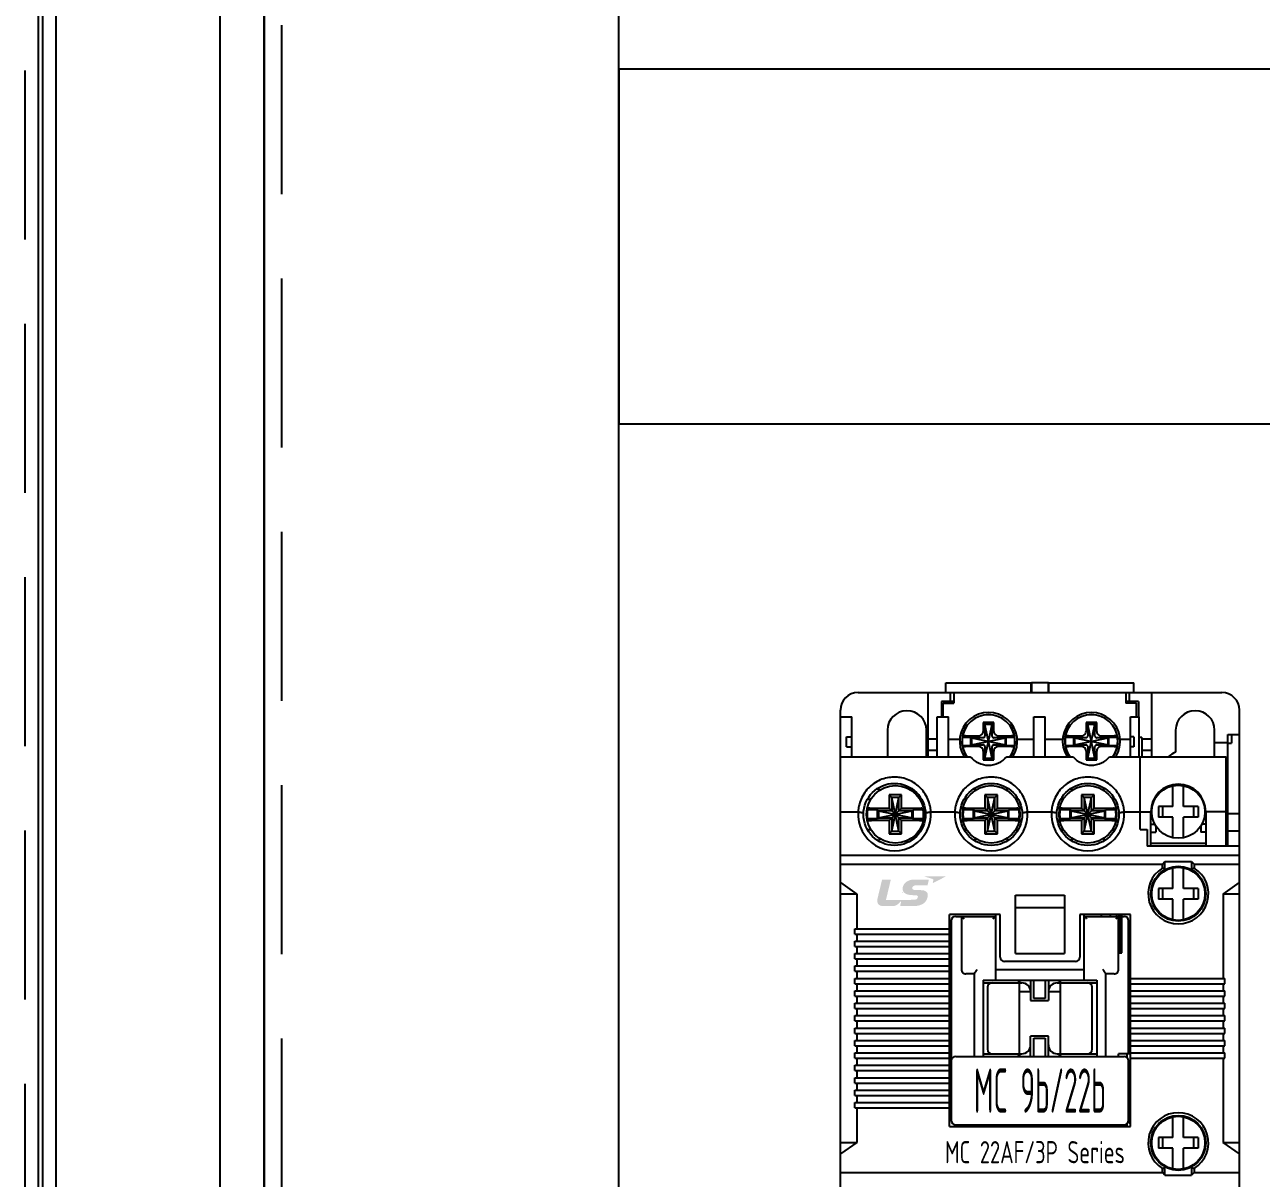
# Model space of a CAD drawing. Header units: millimetres. Extents: x -208796 to -83323, y 30910 to 103951.
# Drawn here: x -100569.2 to -100429.8, y 36317.2 to 36447.3 of the extents above; entities that cross this region are included whole.
import ezdxf
from ezdxf.enums import TextEntityAlignment as Align

# ---------------------------------------------------------------- set-up
doc = ezdxf.new("R2010")
doc.units = ezdxf.units.MM
doc.header["$LTSCALE"] = 3
doc.linetypes.add('HIDDEN', pattern=[9.525, 6.35, -3.175])
doc.layers.add('@.VISIBLE', color=7, linetype='Continuous')
doc.styles.add('WD_IEC', font='isocp2.shx')

# ---------------------------------------------------------------- blocks, each defined once
blk = doc.blocks.new('*U129')
h = blk.add_hatch(color=152)
edge = h.paths.add_edge_path()
edge.add_spline(control_points=[(8.564, 2.4685), (8.9563, 2.4685), (9.1808, 2.3695), (9.1808, 2.1071), (9.1808, 1.9364), (9.0647, 1.7112), (8.9598, 1.6289), (8.7187, 1.4434), (8.5071, 1.4239), (7.3804, 1.4239), (7.3804, 1.4239), (1.9845, 1.4239), (1.9845, 1.4239), (1.9845, 1.4239), (3.0765, 6), (3.0765, 6), (3.0765, 6), (1.2699, 6), (1.2699, 6), (1.1455, 6), (1.099, 5.9656), (1.0613, 5.8181), (1.0613, 5.8181), (0.0442, 1.6058), (0.0442, 1.6058), (-0.1471, 0.7691), (0.2857, 0), (1.2486, 0), (2.2111, 0), (2.7619, 0), (3.5799, 0), (4.1541, 0), (4.8861, 0.4936), (5.2879, 1.0618), (5.3385, 1.1329), (5.4271, 1.146), (5.3916, 0.9943), (5.3208, 0.6944), (5.236, 0.3324), (5.2144, 0.2429), (5.1738, 0.067), (5.266, 0), (5.3495, 0), (5.3495, 0), (7.4326, 0), (8.0953, 0), (10.4251, 0), (11.3139, 1.1151), (11.4147, 2.4436), (11.4656, 3.1179), (10.9845, 3.6322), (9.6483, 3.6322), (9.6483, 3.6322), (8.9865, 3.6322), (8.6221, 3.6322), (8.2547, 3.6322), (7.8802, 3.7638), (7.8802, 4.0914), (7.8802, 4.4268), (8.308, 4.7296), (8.8585, 4.7296), (8.8585, 4.7296), (11.3596, 4.7296), (11.3596, 4.7296), (11.3596, 4.7296), (11.5587, 5.5206), (11.6019, 5.7037), (11.6558, 5.9342), (11.5877, 6), (11.4182, 6), (11.4182, 6), (8.3288, 6), (8.3288, 6), (6.5328, 6), (5.7269, 4.8013), (5.7269, 3.9445), (5.7269, 3.0871), (6.4178, 2.4697), (8.1984, 2.4697), (8.1984, 2.4697), (8.564, 2.4685), (8.564, 2.4685)], knot_values=[0, 0, 0, 0, 1, 1, 1, 2, 2, 2, 3, 3, 3, 4, 4, 4, 5, 5, 5, 6, 6, 6, 7, 7, 7, 8, 8, 8, 9, 9, 9, 10, 10, 10, 11, 11, 11, 12, 12, 12, 13, 13, 13, 14, 14, 14, 15, 15, 15, 16, 16, 16, 17, 17, 17, 18, 18, 18, 19, 19, 19, 20, 20, 20, 21, 21, 21, 22, 22, 22, 23, 23, 23, 24, 24, 24, 25, 25, 25, 26, 26, 26, 27, 27, 27, 27], degree=3, periodic=0)
h = blk.add_hatch(color=10)
edge = h.paths.add_edge_path()
edge.add_spline(control_points=[(10.5597, 6.7227), (10.5597, 6.7227), (15.5292, 6.7227), (15.5292, 6.7227), (15.5292, 6.7227), (12.5227, 5.194), (12.5227, 5.194), (12.5227, 5.194), (12.6282, 5.6846), (12.6608, 5.831), (12.6957, 5.9856), (12.6412, 6.0887), (12.451, 6.1474), (12.2549, 6.2072), (10.5597, 6.7227), (10.5597, 6.7227)], knot_values=[0, 0, 0, 0, 1, 1, 1, 2, 2, 2, 3, 3, 3, 4, 4, 4, 5, 5, 5, 5], degree=3, periodic=0)
at = {"layer": 'Defpoints', "color": 2, "linetype": 'ByBlock', "lineweight": 9}
blk.add_line((5.7544, 3), (5.7544, 3), dxfattribs=at)
blk = doc.blocks.new('*U204')
at = {"color": 7, "linetype": 'Continuous'}
for p, q in [((11.9, 36.75), (11.9, 37.85)), ((11.9, 37.85), (21.5, 37.85)), ((21.5, 36.75), (21.5, 37.85)), ((21.55, 37.85), (21.55, 36.75)), ((23.45, 37.85), (21.55, 37.85)), ((23.45, 36.75), (23.45, 37.85)), ((23.5, 36.75), (23.5, 37.85)), ((23.5, 37.85), (33.1, 37.85)), ((33.1, 36.75), (33.1, 37.85)), ((2, 36.75), (43, 36.75)), ((9.9, 29.5), (9.9, 36.75)), ((12.4, 35.75), (12.4, 36.75)), ((12.8, 36.75), (12.8, 35.55)), ((32.2, 36.75), (32.2, 35.55)), ((32.6, 35.75), (32.6, 36.75)), ((35.1, 29.5), (35.1, 36.75)), ((11.4, 35.75), (11.4, 34)), ((12.8, 35.75), (11.4, 35.75)), ((11.6, 34), (11.6, 35.55)), ((11.6, 35.55), (12.8, 35.55)), ((33.6, 35.75), (32.2, 35.75)), ((33.4, 35.55), (32.2, 35.55)), ((33.4, 34), (33.4, 35.55)), ((33.6, 35.75), (33.6, 34)), ((0, -34.75), (0, 34.75)), ((0, 34), (1.3, 34)), ((1.3, 29.5), (1.3, 34)), ((10.9, 29.5), (10.9, 34)), ((10.9, 34), (12.2, 34)), ((12.2, 29.5), (12.2, 34)), ((21.8, 29.5), (21.8, 34)), ((21.8, 34), (23.1, 34)), ((23.1, 29.5), (23.1, 34)), ((32.7, 29.5), (32.7, 34)), ((32.7, 34), (33.7, 34)), ((33.7, 29.5), (33.7, 34)), ((45, -34.75), (45, 34.75)), ((5.3, 32.5), (5.3, 29.5)), ((9.7, 29.5), (9.7, 32.5)), ((16.1, 33.35), (16.1, 32.35)), ((16.3, 33.15), (16.1, 33.35)), ((17.3, 33.35), (16.1, 33.35)), ((16.3, 29.35), (17.1, 33.15)), ((16.3, 33.15), (16.3, 31.85)), ((17.1, 29.35), (16.3, 33.15)), ((17.1, 33.15), (16.3, 33.15)), ((17.1, 33.15), (17.3, 33.35)), ((17.1, 31.85), (17.1, 33.15)), ((17.3, 32.35), (17.3, 33.35)), ((27.7, 33.35), (27.7, 32.35)), ((27.9, 33.15), (27.7, 33.35)), ((28.9, 33.35), (27.7, 33.35)), ((27.9, 29.35), (28.7, 33.15)), ((27.9, 33.15), (27.9, 31.85)), ((28.7, 29.35), (27.9, 33.15)), ((28.7, 33.15), (27.9, 33.15)), ((28.7, 33.15), (28.9, 33.35)), ((28.7, 31.85), (28.7, 33.15)), ((28.9, 32.35), (28.9, 33.35)), ((37.8, 32.5), (37.8, 30.03)), ((42.2, 29.5), (42.2, 32.5)), ((0.7, 30.63), (0.7, 31.75)), ((0.7, 31.75), (1.3, 31.75)), ((10.9, 31.5), (9.9, 31.5)), ((12.2, 31.5), (13.46, 31.5)), ((13.77, 31.73), (14.72, 31.73)), ((13.77, 30.77), (14.72, 30.77)), ((14.12, 31.85), (15.6, 31.85)), ((14.72, 30.77), (14.72, 31.73)), ((14.8, 31.65), (14.72, 31.73)), ((14.8, 30.85), (14.72, 30.77)), ((14.8, 31.65), (14.8, 30.85)), ((14.8, 31.65), (18.6, 30.85)), ((14.8, 30.85), (18.6, 31.65)), ((16.1, 31.65), (14.8, 31.65)), ((14.8, 30.85), (16.1, 30.85)), ((18.6, 31.65), (17.3, 31.65)), ((17.3, 30.85), (18.6, 30.85)), ((17.8, 31.85), (19.28, 31.85)), ((18.6, 31.65), (18.68, 31.73)), ((18.6, 30.85), (18.6, 31.65)), ((18.6, 30.85), (18.68, 30.77)), ((18.68, 30.77), (18.68, 31.73)), ((18.68, 31.73), (19.63, 31.73)), ((18.68, 30.77), (19.63, 30.77)), ((19.94, 31.5), (21.8, 31.5)), ((23.1, 31.5), (25.06, 31.5)), ((25.37, 31.73), (26.32, 31.73)), ((25.37, 30.77), (26.32, 30.77)), ((25.72, 31.85), (27.2, 31.85)), ((26.32, 30.77), (26.32, 31.73)), ((26.4, 31.65), (26.32, 31.73)), ((26.4, 30.85), (26.32, 30.77)), ((26.4, 31.65), (26.4, 30.85)), ((26.4, 30.85), (30.2, 31.65)), ((27.7, 31.65), (26.4, 31.65)), ((26.4, 31.65), (30.2, 30.85)), ((26.4, 30.85), (27.7, 30.85)), ((30.2, 31.65), (28.9, 31.65)), ((28.9, 30.85), (30.2, 30.85)), ((29.4, 31.85), (30.88, 31.85)), ((30.2, 31.65), (30.28, 31.73)), ((30.2, 30.85), (30.2, 31.65)), ((30.2, 30.85), (30.28, 30.77)), ((30.28, 30.77), (30.28, 31.73)), ((30.28, 31.73), (31.23, 31.73)), ((30.28, 30.77), (31.23, 30.77)), ((31.54, 31.5), (32.7, 31.5)), ((33.1, 31.75), (32.7, 31.75)), ((33.1, 31.75), (33.1, 30.63)), ((34, 31.67), (33.7, 31.67)), ((34, 31.67), (34, 29.5)), ((35.1, 31.5), (34, 31.5)), ((42.2, 31.11), (43.7, 31.11)), ((43.7, 19.4), (43.7, 32)), ((43.7, 32), (45, 32)), ((43.7, 31.02), (44.1, 31.02)), ((44.1, 32), (44.1, 31.02)), ((0, 29.5), (14.64, 29.5)), ((0.7, 30.63), (1.3, 30.63)), ((10.9, 30.2), (9.9, 30.2)), ((15.6, 30.65), (14.12, 30.65)), ((16.1, 30.15), (16.1, 29.15)), ((16.3, 29.35), (16.1, 29.15)), ((16.3, 30.65), (16.3, 29.35)), ((16.3, 29.35), (17.1, 29.35)), ((17.1, 29.35), (17.1, 30.65)), ((17.1, 29.35), (17.3, 29.15)), ((17.3, 29.15), (17.3, 30.15)), ((19.28, 30.65), (17.8, 30.65)), ((18.76, 29.5), (26.24, 29.5)), ((27.2, 30.65), (25.72, 30.65)), ((27.7, 30.15), (27.7, 29.15)), ((27.9, 29.35), (27.7, 29.15)), ((27.9, 30.65), (27.9, 29.35)), ((27.9, 29.35), (28.7, 29.35)), ((28.7, 29.35), (28.7, 30.65)), ((28.7, 29.35), (28.9, 29.15)), ((28.9, 29.15), (28.9, 30.15)), ((30.88, 30.65), (29.4, 30.65)), ((30.36, 29.5), (43.5, 29.5)), ((33.1, 30.63), (32.7, 30.63)), ((33.8, 21.3), (33.8, 29.5)), ((35.1, 30.2), (34, 30.2)), ((43.5, 19.4), (43.5, 29.5)), ((16.1, 29.15), (17.3, 29.15)), ((27.7, 29.15), (28.9, 29.15)), ((43.5, 28.5), (43.7, 28.5)), ((43.7, 27.5), (43.5, 27.5)), ((4.16, 25.9), (4.4, 25.9)), ((4.4, 25.7), (4.4, 25.9)), ((5.5, 25.2), (5.5, 23.7)), ((5.8, 24.9), (5.5, 25.2)), ((6.9, 25.2), (5.5, 25.2)), ((6.6, 24.9), (6.9, 25.2)), ((6.9, 23.7), (6.9, 25.2)), ((8, 25.7), (8, 25.9)), ((8.04, 25.9), (8, 25.9)), ((15.06, 25.9), (15.2, 25.9)), ((15.2, 25.7), (15.2, 25.9)), ((16.3, 25.2), (16.3, 23.7)), ((16.6, 24.9), (16.3, 25.2)), ((17.7, 25.2), (16.3, 25.2)), ((17.4, 24.9), (17.7, 25.2)), ((17.7, 23.7), (17.7, 25.2)), ((18.8, 25.7), (18.8, 25.9)), ((18.94, 25.9), (18.8, 25.9)), ((25.96, 25.9), (26.1, 25.9)), ((26.1, 25.7), (26.1, 25.9)), ((27.2, 25.2), (27.2, 23.7)), ((27.5, 24.9), (27.2, 25.2)), ((28.6, 25.2), (27.2, 25.2)), ((28.3, 24.9), (28.6, 25.2)), ((28.6, 23.7), (28.6, 25.2)), ((29.7, 25.7), (29.7, 25.9)), ((29.84, 25.9), (29.7, 25.9)), ((37.5, 23.9), (37.5, 26.24)), ((38.7, 23.9), (38.7, 26.24)), ((3.06, 24.7), (3.44, 24.7)), ((5.8, 21.1), (6.6, 24.9)), ((5.8, 24.9), (5.8, 23.4)), ((6.6, 21.1), (5.8, 24.9)), ((6.6, 24.9), (5.8, 24.9)), ((6.6, 23.4), (6.6, 24.9)), ((9.14, 24.7), (8.96, 24.7)), ((13.96, 24.7), (14.24, 24.7)), ((16.6, 21.1), (17.4, 24.9)), ((16.6, 24.9), (16.6, 23.4)), ((17.4, 21.1), (16.6, 24.9)), ((17.4, 24.9), (16.6, 24.9)), ((17.4, 23.4), (17.4, 24.9)), ((20.04, 24.7), (19.76, 24.7)), ((24.86, 24.7), (25.14, 24.7)), ((27.5, 21.1), (28.3, 24.9)), ((27.5, 24.9), (27.5, 23.4)), ((28.3, 21.1), (27.5, 24.9)), ((28.3, 24.9), (27.5, 24.9)), ((28.3, 23.4), (28.3, 24.9)), ((30.94, 24.7), (30.66, 24.7)), ((35.34, 24.7), (35.45, 24.7)), ((35.55, 25.03), (35.55, 24.86)), ((35.85, 23.9), (35.85, 22.7)), ((37.5, 23.9), (35.85, 23.9)), ((36.35, 22.7), (36.35, 23.9)), ((40.35, 23.9), (38.7, 23.9)), ((39.85, 22.7), (39.85, 23.9)), ((40.35, 23.9), (40.35, 22.7)), ((40.65, 25.03), (40.65, 24.86)), ((40.86, 24.7), (40.75, 24.7)), ((0, 23.3), (2.01, 23.3)), ((4.19, 23.5), (3.06, 23.5)), ((4.19, 22.5), (3.06, 22.5)), ((3.31, 23.7), (5.5, 23.7)), ((4.19, 22.5), (4.19, 23.5)), ((4.3, 23.4), (4.19, 23.5)), ((4.3, 22.6), (4.19, 22.5)), ((4.3, 23.4), (4.3, 22.6)), ((4.3, 23.4), (8.1, 22.6)), ((5.8, 23.4), (4.3, 23.4)), ((4.3, 22.6), (8.1, 23.4)), ((4.3, 22.6), (5.8, 22.6)), ((5.5, 22.3), (6.9, 23.7)), ((6.9, 22.3), (5.5, 23.7)), ((5.8, 22.6), (5.8, 21.1)), ((8.1, 23.4), (6.6, 23.4)), ((6.6, 21.1), (6.6, 22.6)), ((6.6, 22.6), (8.1, 22.6)), ((6.9, 23.7), (9.09, 23.7)), ((8.1, 23.4), (8.2, 23.5)), ((8.1, 22.6), (8.1, 23.4)), ((8.1, 22.6), (8.2, 22.5)), ((8.2, 22.5), (8.2, 23.5)), ((9.34, 23.5), (8.2, 23.5)), ((9.34, 22.5), (8.2, 22.5)), ((10.19, 23.3), (12.91, 23.3)), ((14.99, 23.5), (13.86, 23.5)), ((14.99, 22.5), (13.86, 22.5)), ((14.11, 23.7), (16.3, 23.7)), ((14.99, 22.5), (14.99, 23.5)), ((15.1, 23.4), (14.99, 23.5)), ((15.1, 22.6), (14.99, 22.5)), ((15.1, 23.4), (15.1, 22.6)), ((15.1, 23.4), (18.9, 22.6)), ((15.1, 22.6), (18.9, 23.4)), ((16.6, 23.4), (15.1, 23.4)), ((15.1, 22.6), (16.6, 22.6)), ((16.3, 22.3), (17.7, 23.7)), ((17.7, 22.3), (16.3, 23.7)), ((16.6, 22.6), (16.6, 21.1)), ((18.9, 23.4), (17.4, 23.4)), ((17.4, 21.1), (17.4, 22.6)), ((17.4, 22.6), (18.9, 22.6)), ((17.7, 23.7), (19.89, 23.7)), ((18.9, 23.4), (19.01, 23.5)), ((18.9, 22.6), (18.9, 23.4)), ((18.9, 22.6), (19.01, 22.5)), ((19.01, 22.5), (19.01, 23.5)), ((20.14, 23.5), (19.01, 23.5)), ((20.14, 22.5), (19.01, 22.5)), ((21.09, 23.3), (23.81, 23.3)), ((25.89, 23.5), (24.76, 23.5)), ((25.89, 22.5), (24.76, 22.5)), ((25.01, 23.7), (27.2, 23.7)), ((25.89, 22.5), (25.89, 23.5)), ((26, 23.4), (25.89, 23.5)), ((26, 22.6), (25.89, 22.5)), ((26, 23.4), (26, 22.6)), ((26, 22.6), (29.8, 23.4)), ((27.5, 23.4), (26, 23.4)), ((26, 23.4), (29.8, 22.6)), ((26, 22.6), (27.5, 22.6)), ((27.2, 22.3), (28.6, 23.7)), ((28.6, 22.3), (27.2, 23.7)), ((27.5, 22.6), (27.5, 21.1)), ((29.8, 23.4), (28.3, 23.4)), ((28.3, 21.1), (28.3, 22.6)), ((28.3, 22.6), (29.8, 22.6)), ((28.6, 23.7), (30.79, 23.7)), ((29.8, 23.4), (29.9, 23.5)), ((29.8, 22.6), (29.8, 23.4)), ((29.8, 22.6), (29.9, 22.5)), ((29.9, 22.5), (29.9, 23.5)), ((31.04, 23.5), (29.9, 23.5)), ((31.04, 22.5), (29.9, 22.5)), ((31.99, 23.3), (35, 23.3)), ((31.99, 23.3), (35, 23.3)), ((35, 19.4), (35, 23.3)), ((37.5, 22.7), (35.85, 22.7)), ((37.5, 20.36), (37.5, 22.7)), ((38.7, 20.36), (38.7, 22.7)), ((40.35, 22.7), (38.7, 22.7)), ((41.2, 23.3), (41.2, 19.4)), ((43.5, 23.3), (41.2, 23.3)), ((43.5, 23.3), (41.2, 23.3)), ((43.7, 23.1), (45, 23.1)), ((3.05, 21.3), (3.44, 21.3)), ((5.5, 22.3), (3.49, 22.3)), ((5.5, 22.3), (5.5, 20.8)), ((5.8, 21.1), (5.5, 20.8)), ((5.8, 21.1), (6.6, 21.1)), ((6.6, 21.1), (6.9, 20.8)), ((6.9, 20.8), (6.9, 22.3)), ((8.91, 22.3), (6.9, 22.3)), ((9.15, 21.3), (8.96, 21.3)), ((13.95, 21.3), (14.24, 21.3)), ((16.3, 22.3), (14.29, 22.3)), ((16.3, 22.3), (16.3, 20.8)), ((16.6, 21.1), (16.3, 20.8)), ((16.6, 21.1), (17.4, 21.1)), ((17.4, 21.1), (17.7, 20.8)), ((17.7, 20.8), (17.7, 22.3)), ((19.71, 22.3), (17.7, 22.3)), ((20.05, 21.3), (19.76, 21.3)), ((24.85, 21.3), (25.14, 21.3)), ((27.2, 22.3), (25.19, 22.3)), ((27.2, 22.3), (27.2, 20.8)), ((27.5, 21.1), (27.2, 20.8)), ((27.5, 21.1), (28.3, 21.1)), ((28.3, 21.1), (28.6, 20.8)), ((28.6, 20.8), (28.6, 22.3)), ((30.61, 22.3), (28.6, 22.3)), ((30.95, 21.3), (30.66, 21.3)), ((33.8, 21.3), (34.6, 21.3)), ((34.6, 21.3), (34.6, 19.4)), ((35, 21.9), (35.45, 21.9)), ((35, 21), (35.55, 21)), ((35.55, 21.74), (35.55, 21)), ((40.65, 21.74), (40.65, 21)), ((41.2, 21), (40.65, 21)), ((41.2, 21.9), (40.75, 21.9)), ((45, 21.1), (43.7, 21.1)), ((4.15, 20.1), (4.4, 20.1)), ((4.4, 20.3), (4.4, 20.1)), ((5.5, 20.8), (6.9, 20.8)), ((8, 20.3), (8, 20.1)), ((8.05, 20.1), (8, 20.1)), ((15.05, 20.1), (15.2, 20.1)), ((15.2, 20.3), (15.2, 20.1)), ((16.3, 20.8), (17.7, 20.8)), ((18.8, 20.3), (18.8, 20.1)), ((18.95, 20.1), (18.8, 20.1)), ((25.95, 20.1), (26.1, 20.1)), ((26.1, 20.3), (26.1, 20.1)), ((27.2, 20.8), (28.6, 20.8)), ((29.7, 20.3), (29.7, 20.1)), ((29.85, 20.1), (29.7, 20.1)), ((41.2, 19.7), (35, 19.7)), ((0, 18.4), (45, 18.4)), ((45, 19.4), (34.6, 19.4)), ((0, 17.4), (36.3, 17.4)), ((36.3, 17.4), (36.6, 17.7)), ((36.3, 16.93), (36.3, 17.4)), ((36.6, 16.76), (36.6, 17.7)), ((36.6, 17.7), (39.6, 17.7)), ((37.5, 14.65), (37.5, 16.99)), ((38.7, 14.65), (38.7, 16.99)), ((39.6, 17.7), (39.6, 16.76)), ((39.6, 17.7), (39.9, 17.4)), ((39.9, 17.4), (39.9, 16.93)), ((39.9, 17.4), (45, 17.4)), ((35.34, 15.45), (35.45, 15.45)), ((35.55, 15.81), (35.55, 15.61)), ((40.65, 15.81), (40.65, 15.61)), ((40.86, 15.45), (40.75, 15.45)), ((0, 15.3), (0.01, 15.3)), ((1.84, 14.01), (0, 14.01)), ((0.01, 15.3), (1.84, 14.01)), ((1.84, 14.01), (1.84, 10.1)), ((35.85, 14.65), (35.85, 13.45)), ((37.5, 14.65), (35.85, 14.65)), ((36.35, 13.45), (36.35, 14.65)), ((40.35, 14.65), (38.7, 14.65)), ((39.85, 13.45), (39.85, 14.65)), ((40.35, 14.65), (40.35, 13.45)), ((43.16, 14.01), (44.99, 15.3)), ((43.16, 14.01), (43.16, 4.5)), ((45, 14.01), (43.16, 14.01)), ((44.99, 15.3), (45, 15.3)), ((19.75, 7.3), (19.75, 13.9)), ((19.75, 13.9), (25.25, 13.9)), ((25.25, 13.9), (25.25, 7.3)), ((35.35, 12.65), (35.45, 12.65)), ((37.5, 13.45), (35.85, 13.45)), ((37.5, 11.11), (37.5, 13.45)), ((38.7, 11.11), (38.7, 13.45)), ((40.35, 13.45), (38.7, 13.45)), ((40.85, 12.65), (40.75, 12.65)), ((12.3, -12.2), (12.3, 11.7)), ((18, 11.7), (12.3, 11.7)), ((13, 11.5), (17.5, 11.5)), ((13.65, 11.5), (13.65, 5.5)), ((17.5, 11.7), (17.5, 4.3)), ((18, 6.9), (18, 11.7)), ((19.75, 12.5), (25.25, 12.5)), ((27, 11.7), (27, 6.9)), ((32.7, 11.7), (27, 11.7)), ((27.5, 4.3), (27.5, 11.7)), ((27.5, 11.5), (31.35, 11.5)), ((29.4, 11.7), (29.4, 11.5)), ((30.4, 11.7), (30.4, 11.5)), ((31.15, 11.7), (31.15, 11.5)), ((31.35, 5.5), (31.35, 11.5)), ((31.4, 11.7), (31.4, 11.5)), ((31.4, 11.5), (31.5, 11.5)), ((31.5, 7.4), (31.5, 11.7)), ((31.75, 7.4), (31.75, 11.7)), ((31.75, 11.5), (32, 11.5)), ((32.7, -12.2), (32.7, 11.7)), ((35.55, 12.49), (35.55, 12.3)), ((40.65, 12.49), (40.65, 12.3)), ((1.64, 9.5), (1.64, 10.1)), ((1.64, 10.1), (12.3, 10.1)), ((12.5, 11), (12.5, -11.5)), ((32.5, -4), (32.5, 11)), ((1.64, 9.5), (12.3, 9.5)), ((1.64, 8.1), (1.64, 8.7)), ((1.64, 8.7), (12.3, 8.7)), ((1.84, 9.5), (1.84, 8.7)), ((1.64, 8.1), (12.3, 8.1)), ((1.64, 6.7), (1.64, 7.3)), ((1.64, 7.3), (12.3, 7.3)), ((1.84, 8.1), (1.84, 7.3)), ((19.75, 7.3), (25.25, 7.3)), ((31.35, 7.4), (31.75, 7.4)), ((1.64, 6.7), (12.3, 6.7)), ((1.64, 5.3), (1.64, 5.9)), ((1.64, 5.9), (12.3, 5.9)), ((1.84, 6.7), (1.84, 5.9)), ((26.5, 6.4), (18.5, 6.4)), ((1.64, 5.3), (12.3, 5.3)), ((1.64, 3.9), (1.64, 4.5)), ((1.64, 4.5), (12.3, 4.5)), ((1.84, 5.3), (1.84, 4.5)), ((15.1, 5), (14.15, 5)), ((15.1, 5.04), (15.1, -4.3)), ((16.1, 4.3), (16.1, -4.3)), ((16.1, 4.3), (28.9, 4.3)), ((17.5, 5.5), (27.5, 5.5)), ((20.2, 4.05), (19.97, 4.3)), ((20.25, 4), (20.25, 4.3)), ((21.45, 4.3), (21.45, 2)), ((21.8, 2.25), (21.8, 4.3)), ((23.1, 4.3), (23.1, 2.25)), ((23.45, 4.3), (23.45, 2)), ((24.65, 4.3), (24.65, 4)), ((24.92, 4.3), (24.7, 4.05)), ((28.9, 4.3), (28.9, -4.3)), ((29.9, 5.04), (29.9, -4.3)), ((30.85, 5), (29.9, 5)), ((32.7, 4.5), (43.36, 4.5)), ((43.36, 3.9), (43.36, 4.5)), ((1.64, 3.9), (12.3, 3.9)), ((1.64, 2.5), (1.64, 3.1)), ((1.64, 3.1), (12.3, 3.1)), ((1.84, 3.9), (1.84, 3.1)), ((16.1, 4), (20.45, 4)), ((16.6, 3.5), (16.6, -3.5)), ((20.2, -4.05), (20.2, 4.05)), ((21.45, 3), (20.2, 3)), ((24.8, 3), (23.45, 3)), ((24.45, 4), (28.9, 4)), ((24.7, 4.05), (24.7, 4)), ((24.8, -4), (24.8, 4)), ((28.4, -3.5), (28.4, 3.5)), ((32.7, 3.9), (43.36, 3.9)), ((32.7, 3.1), (43.36, 3.1)), ((43.16, 3.9), (43.16, 3.1)), ((43.36, 2.5), (43.36, 3.1)), ((1.64, 2.5), (12.3, 2.5)), ((1.64, 1.1), (1.64, 1.7)), ((1.64, 1.7), (12.3, 1.7)), ((1.84, 2.5), (1.84, 1.7)), ((21.45, 2), (23.45, 2)), ((23.1, 2.25), (21.8, 2.25)), ((32.7, 2.5), (43.36, 2.5)), ((32.7, 1.7), (43.36, 1.7)), ((43.16, 2.5), (43.16, 1.7)), ((43.36, 1.1), (43.36, 1.7)), ((1.64, 1.1), (12.3, 1.1)), ((1.64, -0.3), (1.64, 0.3)), ((1.64, 0.3), (12.3, 0.3)), ((1.84, 1.1), (1.84, 0.3)), ((32.7, 1.1), (43.36, 1.1)), ((32.7, 0.3), (43.36, 0.3)), ((43.16, 1.1), (43.16, 0.3)), ((43.36, -0.3), (43.36, 0.3)), ((1.64, -0.3), (12.3, -0.3)), ((1.64, -1.7), (1.64, -1.1)), ((1.64, -1.1), (12.3, -1.1)), ((1.84, -0.3), (1.84, -1.1)), ((32.7, -0.3), (43.36, -0.3)), ((32.7, -1.1), (43.36, -1.1)), ((43.16, -0.3), (43.16, -1.1)), ((43.36, -1.7), (43.36, -1.1)), ((1.64, -1.7), (12.3, -1.7)), ((1.64, -3.1), (1.64, -2.5)), ((1.64, -2.5), (12.3, -2.5)), ((1.84, -1.7), (1.84, -2.5)), ((21.45, -4.3), (21.45, -2)), ((23.45, -2), (21.45, -2)), ((21.8, -4.3), (21.8, -2.25)), ((21.8, -2.25), (23.1, -2.25)), ((23.1, -2.25), (23.1, -4.3)), ((23.45, -4.3), (23.45, -2)), ((32.7, -1.7), (43.36, -1.7)), ((32.7, -2.5), (43.36, -2.5)), ((43.16, -1.7), (43.16, -2.5)), ((43.36, -3.1), (43.36, -2.5)), ((1.64, -3.1), (12.3, -3.1)), ((1.64, -4.5), (1.64, -3.9)), ((1.64, -3.9), (12.3, -3.9)), ((1.84, -3.1), (1.84, -3.9)), ((16.1, -4), (20.45, -4)), ((19.97, -4.3), (20.2, -4.05)), ((20.25, -4.3), (20.25, -4)), ((24.45, -4), (28.9, -4)), ((24.65, -4), (24.65, -4.3)), ((24.7, -4), (24.7, -4.05)), ((24.7, -4.05), (24.92, -4.3)), ((31.35, -4.3), (31.35, -4)), ((32.7, -4), (31.35, -4)), ((32.35, -4.44), (32.35, -4)), ((32.7, -3.1), (43.36, -3.1)), ((32.7, -3.9), (43.36, -3.9)), ((43.16, -3.1), (43.16, -3.9)), ((43.36, -4.5), (43.36, -3.9)), ((1.64, -4.5), (12.3, -4.5)), ((1.64, -5.9), (1.64, -5.3)), ((1.64, -5.3), (12.3, -5.3)), ((1.84, -4.5), (1.84, -5.3)), ((13, -4.3), (32, -4.3)), ((32.5, -11.5), (32.5, -4.8)), ((32.7, -4.5), (43.36, -4.5)), ((43.16, -4.5), (43.16, -14.01)), ((1.64, -5.9), (12.3, -5.9)), ((1.64, -7.3), (1.64, -6.7)), ((1.64, -6.7), (12.3, -6.7)), ((1.84, -5.9), (1.84, -6.7)), ((1.64, -7.3), (12.3, -7.3)), ((1.64, -8.7), (1.64, -8.1)), ((1.64, -8.1), (12.3, -8.1)), ((1.84, -7.3), (1.84, -8.1)), ((1.64, -8.7), (12.3, -8.7)), ((1.64, -10.1), (1.64, -9.5)), ((1.64, -9.5), (12.3, -9.5)), ((1.84, -8.7), (1.84, -9.5)), ((1.64, -10.1), (12.3, -10.1)), ((1.84, -10.1), (1.84, -14.01)), ((37.5, -13.45), (37.5, -11.11)), ((38.7, -13.45), (38.7, -11.11)), ((12.3, -12.2), (32.7, -12.2)), ((13, -12), (32, -12)), ((31.35, -12), (31.35, -12.2)), ((31.4, -12), (31.4, -12.2)), ((31.5, -12), (31.5, -12.2)), ((32.3, -11.89), (32.3, -12.2)), ((35.55, -12.3), (35.55, -12.49)), ((40.65, -12.3), (40.65, -12.49)), ((35.35, -12.65), (35.45, -12.65)), ((35.85, -13.45), (35.85, -14.65)), ((37.5, -13.45), (35.85, -13.45)), ((36.35, -14.65), (36.35, -13.45)), ((40.35, -13.45), (38.7, -13.45)), ((39.85, -14.65), (39.85, -13.45)), ((40.35, -13.45), (40.35, -14.65)), ((40.85, -12.65), (40.75, -12.65)), ((0, -14.01), (1.84, -14.01)), ((0, -15.3), (0.01, -15.3)), ((1.84, -14.01), (0.01, -15.3)), ((37.5, -14.65), (35.85, -14.65)), ((37.5, -16.99), (37.5, -14.65)), ((38.7, -16.99), (38.7, -14.65)), ((40.35, -14.65), (38.7, -14.65)), ((43.16, -14.01), (45, -14.01)), ((44.99, -15.3), (43.16, -14.01)), ((44.99, -15.3), (45, -15.3)), ((35.35, -15.45), (35.45, -15.45)), ((35.55, -15.61), (35.55, -15.79)), ((40.65, -15.61), (40.65, -15.79)), ((40.85, -15.45), (40.75, -15.45)), ((0, -17.4), (36.3, -17.4)), ((36.3, -17.4), (36.3, -16.93)), ((36.6, -17.7), (36.3, -17.4)), ((36.6, -17.7), (36.6, -16.76)), ((36.6, -17.7), (39.6, -17.7)), ((39.6, -16.76), (39.6, -17.7)), ((39.9, -17.4), (39.6, -17.7)), ((39.9, -16.93), (39.9, -17.4)), ((39.9, -17.4), (45, -17.4))]:
    blk.add_line(p, q, dxfattribs=at)
for centre, radius in [((6.1, 23), 3.5), ((17, 23), 3.5), ((27.9, 23), 3.5), ((6.2, 23), 3.25), ((17, 23), 3.25), ((27.9, 23), 3.25), ((38.1, 23.3), 3), ((38.1, 14.05), 3.1), ((38.1, 14.05), 3), ((38.1, -14.05), 3.1), ((38.1, -14.05), 3)]:
    blk.add_circle(centre, radius, dxfattribs=at)
for centre, radius, start, end in [((2, 34.75), 2, 90, 180), ((43, 34.75), 2, 0, 90), ((7.5, 32.5), 2.2, 0, 180), ((16.7, 31.25), 3.25, 327.421, 212.579), ((16.7, 31.25), 3, 324.1646, 215.8409), ((16.7, 31.25), 2.99, 323.513, 216.4891), ((28.3, 31.25), 3.25, 327.421, 212.579), ((28.3, 31.25), 3, 324.1646, 215.8409), ((28.3, 31.25), 2.99, 323.513, 216.4891), ((40, 32.5), 2.2, 0, 180), ((16.7, 31.25), 2.97, 170.6948, 189.3052), ((16.7, 31.25), 2.97, 350.6948, 9.3052), ((28.3, 31.25), 2.97, 170.6948, 189.3052), ((28.3, 31.25), 2.97, 350.6948, 9.3052), ((16.7, 31.25), 2.7, 220.4021, 319.5979), ((28.3, 31.25), 2.7, 220.4021, 319.5979), ((39.5, 26.3), 4.1, 114.4963, 128.5948), ((38.1, 23.3), 3.1, 0, 180), ((6.1, 23), 4.1, 175.8039, 4.1961), ((6.2, 23), 3.18, 170.8733, 189.1267), ((6.2, 23), 3.18, 350.8733, 9.1267), ((17, 23), 4.1, 175.8039, 4.1961), ((17, 23), 3.18, 170.8733, 189.1267), ((17, 23), 3.18, 350.8733, 9.1267), ((27.9, 23), 4.1, 175.8039, 4.1961), ((27.9, 23), 3.18, 170.8733, 189.1267), ((27.9, 23), 3.18, 350.8733, 9.1267), ((38.1, 14.05), 3.4, 121.9654, 58.0346), ((13, 11), 0.5, 90, 180), ((32, 11), 0.5, 0, 90), ((18.5, 6.9), 0.5, 180, 270), ((26.5, 6.9), 0.5, 270, 0), ((14.15, 5.5), 0.5, 180.0014, 270.0253), ((30.85, 5.5), 0.5, 269.9897, 0.0859), ((17.1, 3.5), 0.5, 90, 180), ((20.45, 3), 1, 0, 90), ((24.45, 3), 1, 90, 180), ((27.9, 3.5), 0.5, 0, 90), ((17.1, -3.5), 0.5, 180, 270), ((20.45, -3), 1, 270, 0), ((24.45, -3), 1, 180, 270), ((27.9, -3.5), 0.5, 270, 0), ((13, -4.8), 0.5, 90, 180), ((32, -4.8), 0.5, 0, 90), ((31.75, -9.7), 1, 17.3215, 41.1071), ((31.75, -9.7), 1, 318.8929, 342.6785), ((38.1, -14.05), 3.4, 301.9666, 238.0334), ((13, -11.5), 0.5, 180, 270), ((32, -11.5), 0.5, 270, 0), ((32.2, -12), 0.5, 0, 55.4051)]:
    blk.add_arc(centre, radius, start, end, dxfattribs=at)
for points, start_tangent, end_tangent in [([(15.6, 31.85), (15.85, 31.92), (16.03, 32.1), (16.1, 32.35)], (1, 0), (0, 1)), ([(17.3, 32.35), (17.37, 32.1), (17.55, 31.92), (17.8, 31.85)], (0, -1), (1, 0)), ([(27.2, 31.85), (27.45, 31.92), (27.63, 32.1), (27.7, 32.35)], (1, 0), (0, 1)), ([(28.9, 32.35), (28.97, 32.1), (29.15, 31.92), (29.4, 31.85)], (0, -1), (1, 0)), ([(13.8, 31.82), (13.79, 31.79), (13.78, 31.76), (13.77, 31.73)], (-0.350984, -0.936382), (-0.32252, -0.946563)), ([(13.77, 30.77), (13.78, 30.74), (13.79, 30.71), (13.8, 30.68)], (0.32252, -0.946563), (0.350984, -0.936382)), ([(14.12, 31.85), (13.96, 31.85), (13.85, 31.84), (13.8, 31.82)], (-1, 0), (-0.350984, -0.936382)), ([(13.8, 30.68), (13.85, 30.66), (13.96, 30.65), (14.12, 30.65)], (0.350984, -0.936382), (1, 0)), ([(16.12, 31.65), (16.11, 31.65), (16.1, 31.65)], (-0.99042, -0.138088), (-0.986147, 0.165876)), ([(16.12, 30.85), (16.11, 30.85), (16.1, 30.85)], (-0.99042, 0.138088), (-0.986147, -0.165876)), ([(16.12, 31.65), (16.2, 31.68), (16.27, 31.75), (16.3, 31.83)], (0.99042, 0.138088), (0.138088, 0.99042)), ([(16.3, 30.67), (16.27, 30.75), (16.2, 30.82), (16.12, 30.85)], (-0.138088, 0.99042), (-0.99042, 0.138088)), ([(16.3, 31.83), (16.3, 31.84), (16.3, 31.85)], (0.138088, 0.99042), (-0.165876, 0.986147)), ([(17.1, 31.83), (17.1, 31.84), (17.1, 31.85)], (-0.138088, 0.99042), (0.165876, 0.986147)), ([(17.1, 31.83), (17.13, 31.75), (17.2, 31.68), (17.28, 31.65)], (0.138088, -0.99042), (0.99042, -0.138088)), ([(17.28, 30.85), (17.2, 30.82), (17.13, 30.75), (17.1, 30.67)], (-0.99042, -0.138088), (-0.138088, -0.99042)), ([(17.28, 31.65), (17.29, 31.65), (17.3, 31.65)], (0.99042, -0.138088), (0.986147, 0.165876)), ([(17.28, 30.85), (17.29, 30.85), (17.3, 30.85)], (0.99042, 0.138088), (0.986147, -0.165876)), ([(19.6, 31.82), (19.55, 31.84), (19.44, 31.85), (19.28, 31.85)], (-0.350984, 0.936382), (-1, 0)), ([(19.28, 30.65), (19.44, 30.65), (19.55, 30.66), (19.6, 30.68)], (1, 0), (0.350984, 0.936382)), ([(19.63, 31.73), (19.62, 31.76), (19.61, 31.79), (19.6, 31.82)], (-0.32252, 0.946563), (-0.350984, 0.936382)), ([(19.6, 30.68), (19.61, 30.71), (19.62, 30.74), (19.63, 30.77)], (0.350984, 0.936382), (0.32252, 0.946563)), ([(25.4, 31.82), (25.39, 31.79), (25.38, 31.76), (25.37, 31.73)], (-0.350984, -0.936382), (-0.32252, -0.946563)), ([(25.37, 30.77), (25.38, 30.74), (25.39, 30.71), (25.4, 30.68)], (0.32252, -0.946563), (0.350984, -0.936382)), ([(25.72, 31.85), (25.56, 31.85), (25.45, 31.84), (25.4, 31.82)], (-1, 0), (-0.350984, -0.936382)), ([(25.4, 30.68), (25.45, 30.66), (25.56, 30.65), (25.72, 30.65)], (0.350984, -0.936382), (1, 0)), ([(27.72, 31.65), (27.71, 31.65), (27.7, 31.65)], (-0.99042, -0.138088), (-0.986147, 0.165876)), ([(27.72, 30.85), (27.71, 30.85), (27.7, 30.85)], (-0.99042, 0.138088), (-0.986147, -0.165876)), ([(27.72, 31.65), (27.8, 31.68), (27.87, 31.75), (27.9, 31.83)], (0.99042, 0.138088), (0.138088, 0.99042)), ([(27.9, 30.67), (27.87, 30.75), (27.8, 30.82), (27.72, 30.85)], (-0.138088, 0.99042), (-0.99042, 0.138088)), ([(27.9, 31.83), (27.9, 31.84), (27.9, 31.85)], (0.138088, 0.99042), (-0.165876, 0.986147)), ([(28.7, 31.83), (28.7, 31.84), (28.7, 31.85)], (-0.138088, 0.99042), (0.165876, 0.986147)), ([(28.7, 31.83), (28.73, 31.75), (28.8, 31.68), (28.88, 31.65)], (0.138088, -0.99042), (0.99042, -0.138088)), ([(28.88, 30.85), (28.8, 30.82), (28.73, 30.75), (28.7, 30.67)], (-0.99042, -0.138088), (-0.138088, -0.99042)), ([(28.88, 31.65), (28.89, 31.65), (28.9, 31.65)], (0.99042, -0.138088), (0.986147, 0.165876)), ([(28.88, 30.85), (28.89, 30.85), (28.9, 30.85)], (0.99042, 0.138088), (0.986147, -0.165876)), ([(31.2, 31.82), (31.15, 31.84), (31.04, 31.85), (30.88, 31.85)], (-0.350984, 0.936382), (-1, 0)), ([(30.88, 30.65), (31.04, 30.65), (31.15, 30.66), (31.2, 30.68)], (1, 0), (0.350984, 0.936382)), ([(31.23, 31.73), (31.22, 31.76), (31.21, 31.79), (31.2, 31.82)], (-0.32252, 0.946563), (-0.350984, 0.936382)), ([(31.2, 30.68), (31.21, 30.71), (31.22, 30.74), (31.23, 30.77)], (0.350984, 0.936382), (0.32252, 0.946563)), ([(16.1, 30.15), (16.03, 30.4), (15.85, 30.58), (15.6, 30.65)], (0, 1), (-1, 0)), ([(16.3, 30.67), (16.3, 30.66), (16.3, 30.65)], (0.138088, -0.99042), (-0.165876, -0.986147)), ([(17.1, 30.67), (17.1, 30.66), (17.1, 30.65)], (-0.138088, -0.99042), (0.165876, -0.986147)), ([(17.8, 30.65), (17.55, 30.58), (17.37, 30.4), (17.3, 30.15)], (-1, 0), (0, -1)), ([(27.7, 30.15), (27.63, 30.4), (27.45, 30.58), (27.2, 30.65)], (0, 1), (-1, 0)), ([(27.9, 30.67), (27.9, 30.66), (27.9, 30.65)], (0.138088, -0.99042), (-0.165876, -0.986147)), ([(28.7, 30.67), (28.7, 30.66), (28.7, 30.65)], (-0.138088, -0.99042), (0.165876, -0.986147)), ([(29.4, 30.65), (29.15, 30.58), (28.97, 30.4), (28.9, 30.15)], (-1, 0), (0, -1)), ([(6.1, 27.2), (5.48, 27.16), (4.69, 26.96), (3.95, 26.59), (3.29, 26.09), (2.74, 25.46), (2.34, 24.73), (2.09, 23.94), (2, 23.3)], (-1, 0.00015), (-0.046679, -0.99891)), ([(10.2, 23.3), (10.11, 23.94), (9.87, 24.73), (9.46, 25.45), (8.92, 26.08), (8.26, 26.59), (7.52, 26.95), (6.74, 27.15), (6.1, 27.2)], (-0.046693, 0.998909), (-1, -0.000216)), ([(17, 27.2), (16.38, 27.16), (15.59, 26.96), (14.85, 26.59), (14.19, 26.09), (13.64, 25.46), (13.24, 24.73), (12.99, 23.94), (12.9, 23.3)], (-1, 0.00015), (-0.046679, -0.99891)), ([(21.1, 23.3), (21.01, 23.94), (20.77, 24.73), (20.36, 25.45), (19.82, 26.08), (19.16, 26.59), (18.42, 26.95), (17.64, 27.15), (17, 27.2)], (-0.046693, 0.998909), (-1, -0.000216)), ([(27.9, 27.2), (27.28, 27.16), (26.49, 26.96), (25.75, 26.59), (25.09, 26.09), (24.54, 25.46), (24.14, 24.73), (23.89, 23.94), (23.8, 23.3)], (-1, 0.00015), (-0.046679, -0.99891)), ([(32, 23.3), (31.91, 23.94), (31.67, 24.73), (31.26, 25.45), (30.72, 26.08), (30.06, 26.59), (29.32, 26.95), (28.54, 27.15), (27.9, 27.2)], (-0.046693, 0.998909), (-1, -0.000216)), ([(2.01, 23.3), (2.2, 23.25), (2.39, 23.23), (2.61, 23.21)], (0.996473, -0.08392), (0.99411, -0.108375)), ([(3.06, 23.5), (3.1, 23.57), (3.15, 23.63), (3.2, 23.69)], (0.60071, 0.799467), (0.637322, 0.770597)), ([(3.18, 22.34), (3.14, 22.39), (3.1, 22.44), (3.06, 22.5)], (-0.631723, 0.775194), (-0.60071, 0.799467)), ([(3.18, 22.34), (3.19, 22.33), (3.23, 22.32), (3.28, 22.31), (3.35, 22.31), (3.42, 22.3), (3.49, 22.3)], (0.631723, -0.775194), (1, 0)), ([(3.31, 23.7), (3.27, 23.7), (3.25, 23.7), (3.22, 23.69), (3.21, 23.69), (3.2, 23.69)], (-1, 0), (-0.637322, -0.770597)), ([(8.91, 22.3), (8.98, 22.3), (9.05, 22.31), (9.12, 22.31), (9.17, 22.32), (9.21, 22.33), (9.22, 22.34)], (1, 0), (0.631723, 0.775194)), ([(9.2, 23.69), (9.19, 23.69), (9.18, 23.69), (9.15, 23.7), (9.13, 23.7), (9.09, 23.7)], (-0.637322, 0.770597), (-1, 0)), ([(9.2, 23.69), (9.25, 23.63), (9.3, 23.57), (9.34, 23.5)], (0.637322, -0.770597), (0.60071, -0.799467)), ([(9.34, 22.5), (9.3, 22.44), (9.26, 22.39), (9.22, 22.34)], (-0.60071, -0.799467), (-0.631723, -0.775194)), ([(9.59, 23.21), (9.81, 23.23), (10, 23.25), (10.19, 23.3)], (0.99411, 0.108378), (0.996472, 0.083922)), ([(12.91, 23.3), (13.1, 23.25), (13.29, 23.23), (13.51, 23.21)], (0.996473, -0.08392), (0.99411, -0.108375)), ([(13.86, 23.5), (13.9, 23.57), (13.95, 23.63), (14, 23.69)], (0.60071, 0.799467), (0.637322, 0.770597)), ([(13.98, 22.34), (13.94, 22.39), (13.9, 22.44), (13.86, 22.5)], (-0.631723, 0.775194), (-0.60071, 0.799467)), ([(13.98, 22.34), (13.99, 22.33), (14.03, 22.32), (14.08, 22.31), (14.15, 22.31), (14.22, 22.3), (14.29, 22.3)], (0.631723, -0.775194), (1, 0)), ([(14.11, 23.7), (14.07, 23.7), (14.05, 23.7), (14.02, 23.69), (14.01, 23.69), (14, 23.69)], (-1, 0), (-0.637322, -0.770597)), ([(19.71, 22.3), (19.78, 22.3), (19.85, 22.31), (19.92, 22.31), (19.97, 22.32), (20.01, 22.33), (20.02, 22.34)], (1, 0), (0.631723, 0.775194)), ([(20, 23.69), (19.99, 23.69), (19.98, 23.69), (19.95, 23.7), (19.93, 23.7), (19.89, 23.7)], (-0.637322, 0.770597), (-1, 0)), ([(20, 23.69), (20.05, 23.63), (20.1, 23.57), (20.14, 23.5)], (0.637322, -0.770597), (0.60071, -0.799467)), ([(20.14, 22.5), (20.1, 22.44), (20.06, 22.39), (20.02, 22.34)], (-0.60071, -0.799467), (-0.631723, -0.775194)), ([(20.49, 23.21), (20.71, 23.23), (20.9, 23.25), (21.09, 23.3)], (0.99411, 0.108378), (0.996472, 0.083922)), ([(23.81, 23.3), (24, 23.25), (24.19, 23.23), (24.41, 23.21)], (0.996473, -0.08392), (0.99411, -0.108375)), ([(24.76, 23.5), (24.8, 23.57), (24.85, 23.63), (24.9, 23.69)], (0.60071, 0.799467), (0.637322, 0.770597)), ([(24.88, 22.34), (24.84, 22.39), (24.8, 22.44), (24.76, 22.5)], (-0.631723, 0.775194), (-0.60071, 0.799467)), ([(24.88, 22.34), (24.89, 22.33), (24.93, 22.32), (24.98, 22.31), (25.05, 22.31), (25.12, 22.3), (25.19, 22.3)], (0.631723, -0.775194), (1, 0)), ([(25.01, 23.7), (24.97, 23.7), (24.95, 23.7), (24.92, 23.69), (24.91, 23.69), (24.9, 23.69)], (-1, 0), (-0.637322, -0.770597)), ([(30.61, 22.3), (30.68, 22.3), (30.75, 22.31), (30.82, 22.31), (30.87, 22.32), (30.91, 22.33), (30.92, 22.34)], (1, 0), (0.631723, 0.775194)), ([(30.9, 23.69), (30.89, 23.69), (30.88, 23.69), (30.85, 23.7), (30.83, 23.7), (30.79, 23.7)], (-0.637322, 0.770597), (-1, 0)), ([(30.9, 23.69), (30.95, 23.63), (31, 23.57), (31.04, 23.5)], (0.637322, -0.770597), (0.60071, -0.799467)), ([(31.04, 22.5), (31, 22.44), (30.96, 22.39), (30.92, 22.34)], (-0.60071, -0.799467), (-0.631723, -0.775194)), ([(31.39, 23.21), (31.61, 23.23), (31.8, 23.25), (31.99, 23.3)], (0.99411, 0.108378), (0.996472, 0.083922)), ([(36.6, 16.76), (36.45, 16.85), (36.3, 16.93)], (-0.861351, 0.50801), (-0.87447, 0.48508)), ([(39.9, 16.93), (39.75, 16.85), (39.6, 16.76)], (-0.87447, -0.48508), (-0.86135, -0.508011)), ([(13.95, 11.2), (13.87, 11.28), (13.79, 11.36), (13.72, 11.43), (13.67, 11.48), (13.65, 11.5)], (-0.707107, 0.707107), (-0.707107, 0.707107)), ([(17.5, 11.5), (17.48, 11.48), (17.43, 11.43), (17.36, 11.36), (17.28, 11.28), (17.2, 11.2)], (-0.707107, -0.707107), (-0.707107, -0.707107)), ([(27.8, 11.2), (27.72, 11.28), (27.64, 11.36), (27.57, 11.43), (27.52, 11.48), (27.5, 11.5)], (-0.707107, 0.707107), (-0.707107, 0.707107)), ([(31.35, 11.5), (31.33, 11.48), (31.28, 11.43), (31.21, 11.36), (31.13, 11.28), (31.05, 11.2)], (-0.707107, -0.707107), (-0.707107, -0.707107)), ([(15.4, 5.5), (15.3, 5.38), (15.22, 5.26), (15.16, 5.17), (15.12, 5.1), (15.1, 5.04)], (-0.612372, -0.790569), (0, -1)), ([(29.88, 5.1), (29.84, 5.17), (29.78, 5.26), (29.7, 5.38), (29.6, 5.5)], (-0.421539, 0.90681), (-0.612372, 0.790569)), ([(29.9, 5.04), (29.88, 5.1)], (0, 1), (-0.421539, 0.90681)), ([(36.3, -16.93), (36.45, -16.85), (36.6, -16.76)], (0.87449, 0.485044), (0.861375, 0.507969)), ([(39.6, -16.76), (39.75, -16.85), (39.9, -16.93)], (0.861375, -0.507969), (0.87449, -0.485044))]:
    blk.add_spline(points, degree=3, dxfattribs=dict(at, start_tangent=start_tangent, end_tangent=end_tangent))
at = {"color": 0, "linetype": 'ByBlock', "lineweight": 9, "ltscale": 0.5, "xscale": 0.5, "yscale": 0.5, "zscale": 0.5}
blk.add_blockref('*U129', (4.15, 12.65), dxfattribs=at)
at = {"color": 8, "linetype": 'ByBlock', "lineweight": 9, "ltscale": 0.5, "style": 'WD_IEC', "width": 0.75}
blk.add_text('MC 22AF/3P Series', height=2.5, dxfattribs=at).set_placement((21.93, -15.1), align=Align.MIDDLE_CENTER)
at = {"color": 1, "linetype": 'ByBlock', "lineweight": -2, "ltscale": 0.5, "style": 'WD_IEC', "width": 0.5, "flags": 12}
blk.add_attdef('TYPE', text='', height=5, dxfattribs=at).set_placement((22.5, -8.15), align=Align.MIDDLE_CENTER)

msp = doc.modelspace()

# ---------------------------------------------------------------- linework, layer by layer
for points in [[(-100502.19, 36672.32), (-100542.19, 36672.32), (-100542.19, 36083.32), (-100502.19, 36083.32)], [(-100502.19, 36442.32), (-100502.19, 36402.32), (-100193.19, 36402.32), (-100193.19, 36442.32)]]:
    msp.add_lwpolyline(points, close=True)
at = {"layer": '@.VISIBLE', "linetype": 'HIDDEN'}
msp.add_lwpolyline([(-100569.19, 36056.32), (-100126.19, 36056.32), (-100126.19, 36699.32), (-100569.19, 36699.32)], close=True, dxfattribs=at)
at = {"layer": '@.VISIBLE'}
msp.add_lwpolyline([(-100567.69, 36057.82), (-100127.69, 36057.82), (-100127.69, 36697.82), (-100567.69, 36697.82)], close=True, dxfattribs=at)
at = {"layer": '@.VISIBLE', "color": 6}
for points in [[(-100567.19, 36058.32), (-100128.19, 36058.32), (-100128.19, 36697.32), (-100567.19, 36697.32)], [(-100565.69, 36059.82), (-100129.69, 36059.82), (-100129.69, 36695.82), (-100565.69, 36695.82)], [(-100547.19, 36078.32), (-100148.19, 36078.32), (-100148.19, 36677.32), (-100547.19, 36677.32)]]:
    msp.add_lwpolyline(points, close=True, dxfattribs=at)
at = {"layer": '@.VISIBLE', "color": 151}
msp.add_lwpolyline([(-100542.19, 36672.32), (-100153.19, 36672.32), (-100153.19, 36083.32), (-100542.19, 36083.32)], close=True, dxfattribs=at)
at = {"layer": '@.VISIBLE', "color": 151, "linetype": 'HIDDEN'}
msp.add_lwpolyline([(-100540.19, 36670.32), (-100155.19, 36670.32), (-100155.19, 36085.32), (-100540.19, 36085.32)], close=True, dxfattribs=at)

# ---------------------------------------------------------------- block references
ref = msp.add_blockref('*U204', (-100477.22, 36335.25))
ref.add_attrib('TYPE', 'MC 9b/22b', dxfattribs={"color": 1, "linetype": 'ByBlock', "lineweight": -2, "ltscale": 0.5, "height": 5, "style": 'WD_IEC', "width": 0.5}).set_placement((-100454.72, 36327.1), align=Align.MIDDLE_CENTER)

doc.saveas('drawing.dxf')
